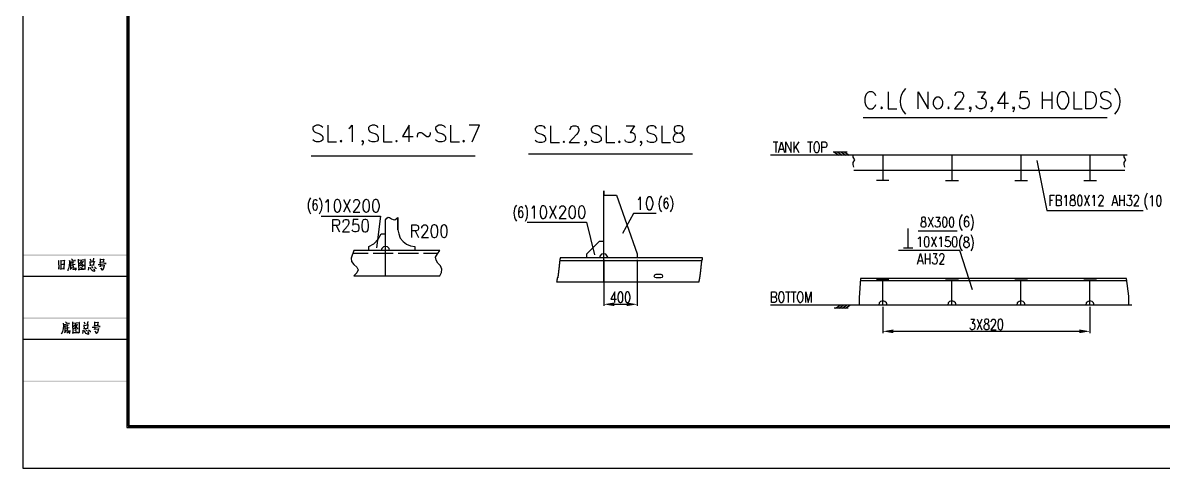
# Model space of a CAD drawing. Header units: millimetres. Extents: x 0.6 to 49, y 0.3 to 23.1.
# Drawn here: x 0.6 to 11.01, y 0.28 to 4.35 of the extents above; entities that cross this region are included whole.
import ezdxf

# ---------------------------------------------------------------- set-up
doc = ezdxf.new("R2010")
doc.units = ezdxf.units.MM
doc.layers.add('PDF_Geometry', color=7, linetype='Continuous')
doc.layers.add('PDF_Solid Fills', color=7, linetype='Continuous')

msp = doc.modelspace()

# ---------------------------------------------------------------- linework, layer by layer
at = {"layer": 'PDF_Geometry', "lineweight": 25}
for points in [[(0.603, 23.1), (0.603, 0.28), (49.049, 0.28), (49.049, 23.1)], [(1.553, 22.727), (1.553, 0.653), (48.676, 0.653), (48.676, 22.727)], [(10.079, 3.717), (10.066, 3.71), (10.053, 3.697), (10.046, 3.68), (10.039, 3.66), (10.039, 3.623), (10.046, 3.6), (10.053, 3.587), (10.066, 3.57), (10.079, 3.563), (10.106, 3.563), (10.119, 3.57), (10.133, 3.587), (10.139, 3.6), (10.146, 3.623), (10.146, 3.66), (10.139, 3.68), (10.133, 3.697), (10.119, 3.71), (10.106, 3.717)], [(10.303, 3.563), (10.303, 3.717), (10.349, 3.717), (10.369, 3.71), (10.383, 3.697), (10.389, 3.68), (10.396, 3.66), (10.396, 3.623), (10.389, 3.6), (10.383, 3.587), (10.369, 3.57), (10.349, 3.563)], [(8.439, 3.58), (8.433, 3.57), (8.439, 3.563), (8.446, 3.57)], [(9.049, 3.58), (9.043, 3.57), (9.049, 3.563), (9.056, 3.57)], [(6.573, 3.407), (6.553, 3.4), (6.546, 3.383), (6.546, 3.37), (6.553, 3.353), (6.566, 3.347), (6.593, 3.34), (6.613, 3.333), (6.626, 3.317), (6.633, 3.303), (6.633, 3.28), (6.626, 3.267), (6.619, 3.26), (6.599, 3.253), (6.573, 3.253), (6.553, 3.26), (6.546, 3.267), (6.539, 3.28), (6.539, 3.303), (6.546, 3.317), (6.559, 3.333), (6.579, 3.34), (6.606, 3.347), (6.619, 3.353), (6.626, 3.37), (6.626, 3.383), (6.619, 3.4), (6.599, 3.407)], [(3.506, 3.273), (3.499, 3.267), (3.506, 3.26), (3.513, 3.267)], [(4.013, 3.273), (4.006, 3.267), (4.013, 3.26), (4.019, 3.267)], [(4.626, 3.273), (4.619, 3.267), (4.626, 3.26), (4.633, 3.267)], [(5.539, 3.267), (5.533, 3.26), (5.539, 3.253), (5.546, 3.26)], [(6.046, 3.267), (6.039, 3.26), (6.046, 3.253), (6.053, 3.26)], [(7.839, 3.26), (7.833, 3.253), (7.826, 3.243), (7.823, 3.237), (7.819, 3.223), (7.819, 3.2), (7.823, 3.187), (7.826, 3.177), (7.833, 3.167), (7.839, 3.163), (7.853, 3.163), (7.859, 3.167), (7.866, 3.177), (7.869, 3.187), (7.873, 3.2), (7.873, 3.223), (7.869, 3.237), (7.866, 3.243), (7.859, 3.253), (7.853, 3.26)], [(3.469, 2.733), (3.456, 2.727), (3.446, 2.71), (3.443, 2.683), (3.443, 2.667), (3.446, 2.64), (3.456, 2.623), (3.469, 2.617), (3.476, 2.617), (3.489, 2.623), (3.499, 2.64), (3.503, 2.667), (3.503, 2.683), (3.499, 2.71), (3.489, 2.727), (3.476, 2.733)], [(3.733, 2.733), (3.719, 2.727), (3.709, 2.71), (3.706, 2.683), (3.706, 2.667), (3.709, 2.64), (3.719, 2.623), (3.733, 2.617), (3.739, 2.617), (3.753, 2.623), (3.763, 2.64), (3.766, 2.667), (3.766, 2.683), (3.763, 2.71), (3.753, 2.727), (3.739, 2.733)], [(3.819, 2.733), (3.806, 2.727), (3.796, 2.71), (3.793, 2.683), (3.793, 2.667), (3.796, 2.64), (3.806, 2.623), (3.819, 2.617), (3.829, 2.617), (3.843, 2.623), (3.849, 2.64), (3.856, 2.667), (3.856, 2.683), (3.849, 2.71), (3.843, 2.727), (3.829, 2.733)], [(6.316, 2.757), (6.303, 2.75), (6.296, 2.733), (6.289, 2.707), (6.289, 2.69), (6.296, 2.663), (6.303, 2.647), (6.316, 2.64), (6.326, 2.64), (6.339, 2.647), (6.346, 2.663), (6.353, 2.69), (6.353, 2.707), (6.346, 2.733), (6.339, 2.75), (6.326, 2.757)], [(10.176, 2.773), (10.166, 2.767), (10.163, 2.757), (10.163, 2.75), (10.166, 2.74), (10.173, 2.737), (10.186, 2.73), (10.196, 2.727), (10.203, 2.717), (10.206, 2.707), (10.206, 2.693), (10.203, 2.683), (10.199, 2.68), (10.189, 2.677), (10.176, 2.677), (10.166, 2.68), (10.163, 2.683), (10.159, 2.693), (10.159, 2.707), (10.163, 2.717), (10.169, 2.727), (10.179, 2.73), (10.193, 2.737), (10.199, 2.74), (10.203, 2.75), (10.203, 2.757), (10.199, 2.767), (10.189, 2.773)], [(10.243, 2.773), (10.236, 2.767), (10.229, 2.753), (10.226, 2.73), (10.226, 2.717), (10.229, 2.693), (10.236, 2.68), (10.243, 2.677), (10.249, 2.677), (10.259, 2.68), (10.266, 2.693), (10.269, 2.717), (10.269, 2.73), (10.266, 2.753), (10.259, 2.767), (10.249, 2.773)], [(10.966, 2.77), (10.956, 2.767), (10.949, 2.753), (10.946, 2.73), (10.946, 2.717), (10.949, 2.693), (10.956, 2.68), (10.966, 2.673), (10.973, 2.673), (10.979, 2.68), (10.986, 2.693), (10.989, 2.717), (10.989, 2.73), (10.986, 2.753), (10.979, 2.767), (10.973, 2.77)], [(5.346, 2.677), (5.336, 2.67), (5.326, 2.653), (5.323, 2.627), (5.323, 2.61), (5.326, 2.583), (5.336, 2.567), (5.346, 2.56), (5.356, 2.56), (5.369, 2.567), (5.379, 2.583), (5.383, 2.61), (5.383, 2.627), (5.379, 2.653), (5.369, 2.67), (5.356, 2.677)], [(5.613, 2.677), (5.599, 2.67), (5.589, 2.653), (5.586, 2.627), (5.586, 2.61), (5.589, 2.583), (5.599, 2.567), (5.613, 2.56), (5.619, 2.56), (5.633, 2.567), (5.643, 2.583), (5.646, 2.61), (5.646, 2.627), (5.643, 2.653), (5.633, 2.67), (5.619, 2.677)], [(5.699, 2.677), (5.686, 2.67), (5.676, 2.653), (5.673, 2.627), (5.673, 2.61), (5.676, 2.583), (5.686, 2.567), (5.699, 2.56), (5.706, 2.56), (5.719, 2.567), (5.729, 2.583), (5.733, 2.61), (5.733, 2.627), (5.729, 2.653), (5.719, 2.67), (5.706, 2.677)], [(3.723, 2.55), (3.709, 2.547), (3.699, 2.53), (3.696, 2.5), (3.696, 2.483), (3.699, 2.457), (3.709, 2.44), (3.723, 2.437), (3.733, 2.437), (3.746, 2.44), (3.753, 2.457), (3.756, 2.483), (3.756, 2.5), (3.753, 2.53), (3.746, 2.547), (3.733, 2.55)], [(4.353, 2.503), (4.339, 2.497), (4.333, 2.48), (4.326, 2.453), (4.326, 2.437), (4.333, 2.41), (4.339, 2.393), (4.353, 2.387), (4.363, 2.387), (4.376, 2.393), (4.386, 2.41), (4.389, 2.437), (4.389, 2.453), (4.386, 2.48), (4.376, 2.497), (4.363, 2.503)], [(4.443, 2.503), (4.429, 2.497), (4.419, 2.48), (4.416, 2.453), (4.416, 2.437), (4.419, 2.41), (4.429, 2.393), (4.443, 2.387), (4.449, 2.387), (4.463, 2.393), (4.473, 2.41), (4.476, 2.437), (4.476, 2.453), (4.473, 2.48), (4.463, 2.497), (4.449, 2.503)], [(8.816, 2.573), (8.806, 2.57), (8.803, 2.56), (8.803, 2.553), (8.806, 2.543), (8.813, 2.537), (8.826, 2.533), (8.833, 2.53), (8.839, 2.52), (8.843, 2.51), (8.843, 2.497), (8.839, 2.487), (8.836, 2.483), (8.829, 2.48), (8.816, 2.48), (8.806, 2.483), (8.803, 2.487), (8.799, 2.497), (8.799, 2.51), (8.803, 2.52), (8.809, 2.53), (8.819, 2.533), (8.833, 2.537), (8.836, 2.543), (8.839, 2.553), (8.839, 2.56), (8.836, 2.57), (8.829, 2.573)], [(9.009, 2.573), (8.999, 2.57), (8.996, 2.557), (8.993, 2.533), (8.993, 2.52), (8.996, 2.497), (8.999, 2.483), (9.009, 2.48), (9.016, 2.48), (9.026, 2.483), (9.033, 2.497), (9.036, 2.52), (9.036, 2.533), (9.033, 2.557), (9.026, 2.57), (9.016, 2.573)], [(9.076, 2.573), (9.066, 2.57), (9.059, 2.557), (9.056, 2.533), (9.056, 2.52), (9.059, 2.497), (9.066, 2.483), (9.076, 2.48), (9.079, 2.48), (9.089, 2.483), (9.096, 2.497), (9.099, 2.52), (9.099, 2.533), (9.096, 2.557), (9.089, 2.57), (9.079, 2.573)], [(8.846, 2.393), (8.836, 2.39), (8.829, 2.377), (8.826, 2.353), (8.826, 2.34), (8.829, 2.317), (8.836, 2.303), (8.846, 2.3), (8.853, 2.3), (8.863, 2.303), (8.869, 2.317), (8.873, 2.34), (8.873, 2.353), (8.869, 2.377), (8.863, 2.39), (8.853, 2.393)], [(9.103, 2.393), (9.093, 2.39), (9.086, 2.377), (9.083, 2.353), (9.083, 2.34), (9.086, 2.317), (9.093, 2.303), (9.103, 2.3), (9.109, 2.3), (9.119, 2.303), (9.126, 2.317), (9.129, 2.34), (9.129, 2.353), (9.126, 2.377), (9.119, 2.39), (9.109, 2.393)], [(9.206, 2.39), (9.196, 2.387), (9.193, 2.377), (9.193, 2.367), (9.196, 2.36), (9.203, 2.353), (9.216, 2.35), (9.226, 2.343), (9.233, 2.337), (9.236, 2.327), (9.236, 2.313), (9.233, 2.303), (9.229, 2.3), (9.219, 2.293), (9.206, 2.293), (9.196, 2.3), (9.193, 2.303), (9.189, 2.313), (9.189, 2.327), (9.193, 2.337), (9.199, 2.343), (9.209, 2.35), (9.223, 2.353), (9.229, 2.36), (9.233, 2.367), (9.233, 2.377), (9.229, 2.387), (9.219, 2.39)], [(4.409, 2.037), (4.423, 2.067), (4.426, 2.097), (4.413, 2.127), (4.389, 2.153), (4.373, 2.18), (4.369, 2.207), (4.386, 2.237), (4.409, 2.267), (3.623, 2.267), (3.599, 2.197), (3.603, 2.167), (3.623, 2.14), (3.649, 2.117), (3.663, 2.09), (3.649, 2.063), (3.623, 2.037)], [(5.473, 1.983), (6.773, 1.983), (6.773, 1.993), (6.776, 1.993), (6.776, 2.01), (6.779, 2.01), (6.779, 2.027), (6.783, 2.03), (6.783, 2.05), (6.786, 2.05), (6.786, 2.073), (6.789, 2.077), (6.789, 2.1), (6.793, 2.103), (6.793, 2.113), (6.793, 2.117), (6.793, 2.13), (6.796, 2.133), (6.796, 2.157), (6.799, 2.16), (6.799, 2.183), (6.803, 2.183), (6.803, 2.197), (6.803, 2.2), (5.506, 2.2), (5.506, 2.193), (5.503, 2.193), (5.503, 2.17), (5.499, 2.167), (5.499, 2.143), (5.496, 2.14), (5.496, 2.113), (5.493, 2.11), (5.493, 2.087), (5.489, 2.087), (5.489, 2.06), (5.486, 2.06), (5.486, 2.037), (5.483, 2.037), (5.483, 2.017), (5.479, 2.017), (5.479, 2.003), (5.476, 2), (5.476, 1.987)], [(6.423, 2.017), (6.383, 2.017), (6.369, 2.02), (6.363, 2.033), (6.369, 2.047), (6.383, 2.053), (6.423, 2.053), (6.436, 2.047), (6.439, 2.033), (6.436, 2.02)], [(6.053, 1.89), (6.043, 1.883), (6.036, 1.87), (6.033, 1.847), (6.033, 1.833), (6.036, 1.81), (6.043, 1.797), (6.053, 1.793), (6.059, 1.793), (6.069, 1.797), (6.076, 1.81), (6.079, 1.833), (6.079, 1.847), (6.076, 1.87), (6.069, 1.883), (6.059, 1.89)], [(6.116, 1.89), (6.109, 1.883), (6.103, 1.87), (6.099, 1.847), (6.099, 1.833), (6.103, 1.81), (6.109, 1.797), (6.116, 1.793), (6.123, 1.793), (6.133, 1.797), (6.139, 1.81), (6.143, 1.833), (6.143, 1.847), (6.139, 1.87), (6.133, 1.883), (6.123, 1.89)], [(7.516, 1.89), (7.509, 1.887), (7.503, 1.877), (7.503, 1.867), (7.499, 1.853), (7.499, 1.83), (7.503, 1.817), (7.503, 1.807), (7.509, 1.8), (7.516, 1.793), (7.529, 1.793), (7.536, 1.8), (7.543, 1.807), (7.546, 1.817), (7.549, 1.83), (7.549, 1.853), (7.546, 1.867), (7.543, 1.877), (7.536, 1.887), (7.529, 1.89)], [(7.689, 1.89), (7.683, 1.887), (7.676, 1.877), (7.673, 1.867), (7.669, 1.853), (7.669, 1.83), (7.673, 1.817), (7.676, 1.807), (7.683, 1.8), (7.689, 1.793), (7.703, 1.793), (7.709, 1.8), (7.716, 1.807), (7.719, 1.817), (7.723, 1.83), (7.723, 1.853), (7.719, 1.867), (7.716, 1.877), (7.709, 1.887), (7.703, 1.89)], [(9.389, 1.64), (9.379, 1.637), (9.376, 1.627), (9.376, 1.617), (9.379, 1.61), (9.386, 1.603), (9.399, 1.6), (9.409, 1.593), (9.416, 1.587), (9.416, 1.553), (9.413, 1.55), (9.403, 1.543), (9.389, 1.543), (9.379, 1.55), (9.376, 1.553), (9.373, 1.563), (9.373, 1.577), (9.376, 1.587), (9.383, 1.593), (9.393, 1.6), (9.406, 1.603), (9.413, 1.61), (9.416, 1.617), (9.416, 1.627), (9.413, 1.637), (9.403, 1.64)], [(9.519, 1.64), (9.509, 1.637), (9.503, 1.623), (9.499, 1.6), (9.499, 1.587), (9.503, 1.563), (9.509, 1.55), (9.519, 1.543), (9.526, 1.543), (9.536, 1.55), (9.543, 1.563), (9.546, 1.587), (9.546, 1.6), (9.543, 1.623), (9.536, 1.637), (9.526, 1.64)]]:
    msp.add_lwpolyline(points, close=True, dxfattribs=at)
for points in [[(48.666, 0.663), (48.666, 22.717), (1.563, 22.717), (1.563, 0.663), (48.676, 0.663)], [(48.659, 0.67), (48.659, 22.71), (1.569, 22.71), (1.569, 0.67), (48.676, 0.67)], [(8.386, 3.68), (8.379, 3.697), (8.366, 3.71), (8.353, 3.717), (8.326, 3.717), (8.313, 3.71), (8.299, 3.697), (8.293, 3.68), (8.286, 3.66), (8.286, 3.623), (8.293, 3.6), (8.299, 3.587), (8.313, 3.57), (8.326, 3.563), (8.353, 3.563), (8.366, 3.57), (8.379, 3.587), (8.386, 3.6)], [(8.499, 3.717), (8.499, 3.563), (8.576, 3.563)], [(8.773, 3.563), (8.773, 3.717), (8.863, 3.563), (8.863, 3.717)], [(9.109, 3.68), (9.109, 3.687), (9.116, 3.703), (9.119, 3.71), (9.133, 3.717), (9.159, 3.717), (9.173, 3.71), (9.179, 3.703), (9.186, 3.687), (9.186, 3.673), (9.179, 3.66), (9.166, 3.637), (9.103, 3.563), (9.193, 3.563)], [(9.313, 3.717), (9.386, 3.717), (9.346, 3.66), (9.366, 3.66), (9.379, 3.65), (9.386, 3.643), (9.393, 3.623), (9.393, 3.607), (9.386, 3.587), (9.373, 3.57), (9.353, 3.563), (9.333, 3.563), (9.313, 3.57), (9.306, 3.58), (9.299, 3.593)], [(9.563, 3.563), (9.563, 3.717), (9.496, 3.613), (9.596, 3.613)], [(9.773, 3.717), (9.706, 3.717), (9.699, 3.65), (9.706, 3.66), (9.726, 3.667), (9.746, 3.667), (9.766, 3.66), (9.779, 3.643), (9.786, 3.623), (9.786, 3.607), (9.779, 3.587), (9.766, 3.57), (9.746, 3.563), (9.726, 3.563), (9.706, 3.57), (9.699, 3.58), (9.693, 3.593)], [(9.903, 3.717), (9.903, 3.563)], [(9.903, 3.643), (9.993, 3.643)], [(9.993, 3.717), (9.993, 3.563)], [(10.193, 3.717), (10.193, 3.563), (10.269, 3.563)], [(10.529, 3.697), (10.516, 3.71), (10.496, 3.717), (10.469, 3.717), (10.449, 3.71), (10.436, 3.697), (10.436, 3.68), (10.443, 3.667), (10.449, 3.66), (10.463, 3.65), (10.503, 3.637), (10.516, 3.63), (10.523, 3.623), (10.529, 3.607), (10.529, 3.587), (10.516, 3.57), (10.496, 3.563), (10.469, 3.563), (10.449, 3.57), (10.436, 3.587)], [(9.253, 3.57), (9.246, 3.563), (9.239, 3.57), (9.246, 3.58), (9.253, 3.57), (9.253, 3.557), (9.246, 3.543), (9.239, 3.533)], [(9.449, 3.57), (9.443, 3.563), (9.436, 3.57), (9.443, 3.58), (9.449, 3.57), (9.449, 3.557), (9.443, 3.543), (9.436, 3.533)], [(9.649, 3.57), (9.643, 3.563), (9.636, 3.57), (9.643, 3.58), (9.649, 3.57), (9.649, 3.557), (9.643, 3.543), (9.636, 3.533)], [(8.269, 3.483), (10.496, 3.483)], [(3.339, 3.39), (3.326, 3.403), (3.306, 3.413), (3.283, 3.413), (3.263, 3.403), (3.249, 3.39), (3.249, 3.377), (3.256, 3.36), (3.263, 3.353), (3.276, 3.347), (3.313, 3.333), (3.326, 3.323), (3.333, 3.317), (3.339, 3.303), (3.339, 3.28), (3.326, 3.267), (3.306, 3.26), (3.283, 3.26), (3.263, 3.267), (3.249, 3.28)], [(3.386, 3.413), (3.386, 3.26), (3.466, 3.26)], [(3.576, 3.383), (3.589, 3.39), (3.609, 3.413), (3.609, 3.26)], [(3.846, 3.39), (3.836, 3.403), (3.816, 3.413), (3.789, 3.413), (3.769, 3.403), (3.756, 3.39), (3.756, 3.377), (3.763, 3.36), (3.769, 3.353), (3.783, 3.347), (3.823, 3.333), (3.836, 3.323), (3.839, 3.317), (3.846, 3.303), (3.846, 3.28), (3.836, 3.267), (3.816, 3.26), (3.789, 3.26), (3.769, 3.267), (3.756, 3.28)], [(3.893, 3.413), (3.893, 3.26), (3.973, 3.26)], [(4.129, 3.26), (4.129, 3.413), (4.066, 3.31), (4.163, 3.31)], [(4.203, 3.303), (4.203, 3.317), (4.209, 3.34), (4.223, 3.347), (4.236, 3.347), (4.249, 3.34), (4.276, 3.317), (4.289, 3.31), (4.303, 3.31), (4.316, 3.317), (4.323, 3.333), (4.323, 3.347)], [(4.459, 3.39), (4.446, 3.403), (4.426, 3.413), (4.399, 3.413), (4.383, 3.403), (4.369, 3.39), (4.369, 3.377), (4.376, 3.36), (4.383, 3.353), (4.393, 3.347), (4.433, 3.333), (4.446, 3.323), (4.453, 3.317), (4.459, 3.303), (4.459, 3.28), (4.446, 3.267), (4.426, 3.26), (4.399, 3.26), (4.383, 3.267), (4.369, 3.28)], [(4.506, 3.413), (4.506, 3.26), (4.586, 3.26)], [(4.703, 3.26), (4.769, 3.413), (4.676, 3.413)], [(5.373, 3.383), (5.359, 3.4), (5.339, 3.407), (5.313, 3.407), (5.293, 3.4), (5.279, 3.383), (5.279, 3.37), (5.286, 3.353), (5.293, 3.347), (5.306, 3.34), (5.346, 3.327), (5.359, 3.317), (5.366, 3.31), (5.373, 3.297), (5.373, 3.273), (5.359, 3.26), (5.339, 3.253), (5.313, 3.253), (5.293, 3.26), (5.279, 3.273)], [(5.419, 3.407), (5.419, 3.253), (5.499, 3.253)], [(5.596, 3.37), (5.596, 3.377), (5.603, 3.39), (5.609, 3.4), (5.623, 3.407), (5.649, 3.407), (5.663, 3.4), (5.669, 3.39), (5.676, 3.377), (5.676, 3.363), (5.669, 3.347), (5.656, 3.327), (5.589, 3.253), (5.683, 3.253)], [(5.879, 3.383), (5.866, 3.4), (5.846, 3.407), (5.823, 3.407), (5.803, 3.4), (5.789, 3.383), (5.789, 3.37), (5.796, 3.353), (5.803, 3.347), (5.816, 3.34), (5.853, 3.327), (5.866, 3.317), (5.873, 3.31), (5.879, 3.297), (5.879, 3.273), (5.866, 3.26), (5.846, 3.253), (5.823, 3.253), (5.803, 3.26), (5.789, 3.273)], [(5.926, 3.407), (5.926, 3.253), (6.006, 3.253)], [(6.109, 3.407), (6.183, 3.407), (6.143, 3.347), (6.163, 3.347), (6.176, 3.34), (6.183, 3.333), (6.189, 3.31), (6.189, 3.297), (6.183, 3.273), (6.169, 3.26), (6.149, 3.253), (6.129, 3.253), (6.109, 3.26), (6.103, 3.267), (6.096, 3.28)], [(6.386, 3.383), (6.373, 3.4), (6.356, 3.407), (6.329, 3.407), (6.309, 3.4), (6.296, 3.383), (6.296, 3.37), (6.303, 3.353), (6.309, 3.347), (6.323, 3.34), (6.363, 3.327), (6.373, 3.317), (6.379, 3.31), (6.386, 3.297), (6.386, 3.273), (6.373, 3.26), (6.356, 3.253), (6.329, 3.253), (6.309, 3.26), (6.296, 3.273)], [(6.433, 3.407), (6.433, 3.253), (6.513, 3.253)], [(3.709, 3.267), (3.703, 3.26), (3.696, 3.267), (3.703, 3.273), (3.709, 3.267), (3.709, 3.25), (3.703, 3.237), (3.696, 3.23)], [(5.743, 3.26), (5.736, 3.253), (5.729, 3.26), (5.736, 3.267), (5.743, 3.26), (5.743, 3.243), (5.736, 3.23), (5.729, 3.223)], [(6.249, 3.26), (6.243, 3.253), (6.236, 3.26), (6.243, 3.267), (6.249, 3.26), (6.249, 3.243), (6.243, 3.23), (6.236, 3.223)], [(7.449, 3.26), (7.493, 3.26)], [(7.473, 3.26), (7.473, 3.163)], [(7.499, 3.163), (7.526, 3.26), (7.553, 3.163)], [(7.566, 3.163), (7.566, 3.26), (7.613, 3.163), (7.613, 3.26)], [(7.639, 3.26), (7.639, 3.163)], [(7.683, 3.26), (7.639, 3.193)], [(7.763, 3.26), (7.809, 3.26)], [(7.786, 3.26), (7.786, 3.163)], [(7.893, 3.163), (7.893, 3.26), (7.923, 3.26), (7.933, 3.253), (7.936, 3.25), (7.939, 3.24), (7.939, 3.227), (7.936, 3.217), (7.933, 3.213), (7.923, 3.21), (7.893, 3.21)], [(3.233, 3.133), (4.729, 3.133)], [(5.216, 3.15), (6.713, 3.15)], [(10.679, 3.137), (8.143, 3.137), (7.426, 3.137)], [(7.509, 3.193), (7.543, 3.193)], [(7.653, 3.217), (7.683, 3.163)], [(8.123, 3.167), (7.996, 3.167)], [(8.009, 3.167), (8.049, 3.137)], [(8.039, 3.167), (8.079, 3.137)], [(8.073, 3.167), (8.113, 3.137)], [(8.103, 3.167), (8.143, 3.137)], [(8.186, 3.03), (8.179, 3.053), (8.179, 3.073), (8.193, 3.097), (8.179, 3.12), (8.179, 3.137)], [(8.449, 3.137), (8.449, 2.907)], [(9.079, 3.137), (9.079, 2.907)], [(9.709, 3.137), (9.709, 2.907)], [(10.339, 3.137), (10.339, 2.907)], [(10.659, 3.03), (10.653, 3.053), (10.653, 3.073), (10.666, 3.097), (10.653, 3.12), (10.653, 3.137)], [(9.856, 3.09), (9.946, 2.633), (10.826, 2.633)], [(10.659, 3), (8.186, 3)], [(5.903, 1.983), (5.903, 2.813), (5.903, 2.773), (6.019, 2.773), (6.209, 2.237), (6.209, 2.2)], [(8.506, 2.907), (8.393, 2.907)], [(9.023, 2.907), (9.139, 2.907)], [(9.653, 2.907), (9.769, 2.907)], [(10.283, 2.907), (10.399, 2.907)], [(3.289, 2.717), (3.286, 2.727), (3.276, 2.73), (3.269, 2.73), (3.259, 2.727), (3.253, 2.713), (3.249, 2.69), (3.249, 2.667), (3.253, 2.65), (3.259, 2.64), (3.269, 2.637), (3.273, 2.637), (3.283, 2.64), (3.289, 2.65), (3.293, 2.663), (3.293, 2.667), (3.289, 2.68), (3.283, 2.69), (3.273, 2.693), (3.269, 2.693), (3.259, 2.69), (3.253, 2.68), (3.249, 2.667)], [(3.366, 2.71), (3.376, 2.717), (3.389, 2.733), (3.389, 2.617)], [(3.529, 2.733), (3.589, 2.617)], [(3.589, 2.733), (3.529, 2.617)], [(3.623, 2.707), (3.623, 2.71), (3.626, 2.723), (3.629, 2.727), (3.639, 2.733), (3.656, 2.733), (3.666, 2.727), (3.669, 2.723), (3.676, 2.71), (3.676, 2.7), (3.669, 2.69), (3.663, 2.673), (3.616, 2.617), (3.679, 2.617)], [(6.216, 2.733), (6.226, 2.74), (6.236, 2.757), (6.236, 2.64)], [(6.489, 2.733), (6.489, 2.743), (6.479, 2.747), (6.473, 2.747), (6.463, 2.743), (6.456, 2.73), (6.453, 2.707), (6.453, 2.683), (6.456, 2.667), (6.463, 2.657), (6.473, 2.653), (6.476, 2.653), (6.486, 2.657), (6.489, 2.667), (6.493, 2.68), (6.493, 2.683), (6.489, 2.697), (6.486, 2.707), (6.476, 2.713), (6.473, 2.713), (6.463, 2.707), (6.456, 2.697), (6.453, 2.683)], [(9.976, 2.677), (9.976, 2.773), (10.016, 2.773)], [(9.976, 2.727), (9.999, 2.727)], [(10.063, 2.727), (10.073, 2.72), (10.076, 2.717), (10.076, 2.683), (10.073, 2.68), (10.063, 2.677), (10.033, 2.677), (10.033, 2.773), (10.063, 2.773), (10.073, 2.767), (10.076, 2.763), (10.076, 2.737), (10.073, 2.73), (10.063, 2.727), (10.033, 2.727)], [(10.106, 2.753), (10.113, 2.757), (10.123, 2.773), (10.123, 2.677)], [(10.289, 2.773), (10.333, 2.677)], [(10.333, 2.773), (10.289, 2.677)], [(10.363, 2.753), (10.369, 2.757), (10.379, 2.773), (10.379, 2.677)], [(10.419, 2.75), (10.419, 2.753), (10.423, 2.763), (10.426, 2.767), (10.433, 2.773), (10.446, 2.773), (10.453, 2.767), (10.456, 2.763), (10.459, 2.753), (10.459, 2.743), (10.456, 2.737), (10.449, 2.72), (10.416, 2.677), (10.463, 2.677)], [(10.543, 2.677), (10.566, 2.773), (10.593, 2.677)], [(10.553, 2.707), (10.583, 2.707)], [(10.609, 2.773), (10.609, 2.677)], [(10.609, 2.727), (10.653, 2.727)], [(10.653, 2.773), (10.653, 2.677)], [(10.683, 2.773), (10.719, 2.773), (10.699, 2.737), (10.709, 2.737), (10.716, 2.73), (10.719, 2.727), (10.723, 2.713), (10.723, 2.703), (10.719, 2.69), (10.713, 2.68), (10.703, 2.677), (10.693, 2.677), (10.683, 2.68), (10.679, 2.683), (10.676, 2.693)], [(10.743, 2.75), (10.743, 2.753), (10.746, 2.763), (10.749, 2.767), (10.756, 2.773), (10.769, 2.773), (10.776, 2.767), (10.779, 2.763), (10.783, 2.753), (10.783, 2.743), (10.779, 2.737), (10.773, 2.72), (10.739, 2.677), (10.786, 2.677)], [(10.889, 2.753), (10.896, 2.757), (10.906, 2.77), (10.906, 2.673)], [(5.166, 2.65), (5.163, 2.66), (5.153, 2.667), (5.146, 2.667), (5.136, 2.66), (5.129, 2.647), (5.126, 2.623), (5.126, 2.6), (5.129, 2.583), (5.136, 2.573), (5.146, 2.57), (5.149, 2.57), (5.159, 2.573), (5.166, 2.583), (5.169, 2.597), (5.169, 2.6), (5.166, 2.613), (5.159, 2.623), (5.149, 2.63), (5.146, 2.63), (5.136, 2.623), (5.129, 2.613), (5.126, 2.6)], [(5.246, 2.653), (5.256, 2.66), (5.269, 2.677), (5.269, 2.56)], [(5.409, 2.677), (5.469, 2.56)], [(5.469, 2.677), (5.409, 2.56)], [(5.503, 2.65), (5.503, 2.653), (5.506, 2.667), (5.509, 2.67), (5.519, 2.677), (5.536, 2.677), (5.546, 2.67), (5.549, 2.667), (5.553, 2.653), (5.553, 2.643), (5.549, 2.633), (5.539, 2.617), (5.496, 2.56), (5.559, 2.56)], [(6.383, 2.607), (6.176, 2.607), (6.073, 2.423)], [(3.326, 2.583), (3.866, 2.583), (3.829, 2.293)], [(3.433, 2.437), (3.433, 2.55), (3.473, 2.55), (3.486, 2.547), (3.489, 2.54), (3.493, 2.53), (3.493, 2.517), (3.489, 2.507), (3.486, 2.5), (3.473, 2.497), (3.433, 2.497)], [(3.526, 2.523), (3.526, 2.53), (3.529, 2.54), (3.533, 2.547), (3.543, 2.55), (3.559, 2.55), (3.569, 2.547), (3.573, 2.54), (3.576, 2.53), (3.576, 2.517), (3.573, 2.507), (3.566, 2.49), (3.519, 2.437), (3.583, 2.437)], [(3.663, 2.55), (3.616, 2.55), (3.613, 2.5), (3.616, 2.507), (3.629, 2.513), (3.643, 2.513), (3.656, 2.507), (3.666, 2.497), (3.669, 2.48), (3.669, 2.467), (3.666, 2.453), (3.656, 2.44), (3.643, 2.437), (3.629, 2.437), (3.616, 2.44), (3.613, 2.447), (3.609, 2.457)], [(3.913, 2.037), (3.913, 2.547), (3.923, 2.563), (3.936, 2.573), (3.949, 2.57), (3.966, 2.557), (3.983, 2.55), (3.996, 2.547), (4.026, 2.57), (4.026, 2.457), (4.033, 2.42), (4.046, 2.38), (4.073, 2.35), (4.103, 2.327), (4.139, 2.31), (4.179, 2.303), (4.179, 2.267)], [(4.026, 2.457), (4.026, 2.57)], [(4.153, 2.387), (4.153, 2.503), (4.193, 2.503), (4.206, 2.497), (4.209, 2.49), (4.213, 2.48), (4.213, 2.47), (4.209, 2.457), (4.206, 2.453), (4.193, 2.447), (4.153, 2.447)], [(4.243, 2.473), (4.243, 2.48), (4.249, 2.49), (4.253, 2.497), (4.263, 2.503), (4.279, 2.503), (4.289, 2.497), (4.293, 2.49), (4.296, 2.48), (4.296, 2.47), (4.293, 2.457), (4.283, 2.44), (4.239, 2.387), (4.303, 2.387)], [(5.206, 2.527), (5.746, 2.527), (5.819, 2.227)], [(8.863, 2.573), (8.909, 2.48)], [(8.909, 2.573), (8.863, 2.48)], [(8.933, 2.573), (8.969, 2.573), (8.949, 2.537), (8.959, 2.537), (8.966, 2.533), (8.969, 2.53), (8.973, 2.517), (8.973, 2.507), (8.969, 2.493), (8.963, 2.483), (8.953, 2.48), (8.943, 2.48), (8.933, 2.483), (8.929, 2.487), (8.926, 2.497)], [(9.233, 2.563), (9.229, 2.573), (9.219, 2.577), (9.213, 2.577), (9.203, 2.573), (9.196, 2.56), (9.193, 2.537), (9.193, 2.513), (9.196, 2.497), (9.203, 2.487), (9.213, 2.483), (9.216, 2.483), (9.226, 2.487), (9.233, 2.497), (9.236, 2.51), (9.236, 2.513), (9.233, 2.527), (9.226, 2.537), (9.216, 2.54), (9.213, 2.54), (9.203, 2.537), (9.196, 2.527), (9.193, 2.513)], [(3.463, 2.497), (3.493, 2.437)], [(3.759, 2.267), (3.759, 2.303), (3.806, 2.33), (3.846, 2.37), (3.873, 2.42), (3.913, 2.42)], [(4.183, 2.447), (4.213, 2.387)], [(8.679, 2.47), (8.679, 2.293)], [(8.773, 2.447), (9.129, 2.447)], [(8.773, 2.377), (8.779, 2.38), (8.789, 2.393), (8.789, 2.3)], [(8.893, 2.393), (8.936, 2.3)], [(8.936, 2.393), (8.893, 2.3)], [(8.966, 2.377), (8.973, 2.38), (8.983, 2.393), (8.983, 2.3)], [(9.059, 2.393), (9.026, 2.393), (9.023, 2.353), (9.026, 2.357), (9.036, 2.363), (9.046, 2.363), (9.056, 2.357), (9.063, 2.35), (9.066, 2.337), (9.066, 2.327), (9.063, 2.313), (9.056, 2.303), (9.046, 2.3), (9.036, 2.3), (9.026, 2.303), (9.023, 2.307), (9.019, 2.317)], [(3.949, 2.267), (3.946, 2.287), (3.929, 2.3), (3.913, 2.303), (3.893, 2.3), (3.879, 2.287), (3.873, 2.267)], [(5.749, 2.2), (5.749, 2.237), (5.866, 2.353), (5.903, 2.353)], [(8.639, 2.293), (8.723, 2.293)], [(1.046, 2.193), (1.053, 2.187), (1.056, 2.183), (1.056, 2.18)], [(1.109, 2.19), (1.109, 2.18), (1.113, 2.087), (1.113, 2.097), (1.163, 2.097), (1.153, 2.097)], [(1.113, 2.18), (1.173, 2.187), (1.169, 2.187), (1.169, 2.18), (1.169, 2.097), (1.166, 2.09), (1.163, 2.097)], [(1.213, 2.19), (1.223, 2.177), (1.226, 2.17)], [(1.249, 2.197), (1.249, 2.19), (1.239, 2.16)], [(1.309, 2.193), (1.309, 2.15), (1.309, 2.16), (1.346, 2.163), (1.339, 2.163), (1.343, 2.187), (1.343, 2.19), (1.343, 2.187), (1.339, 2.187), (1.309, 2.183)], [(3.623, 2.243), (3.753, 2.243)], [(3.799, 2.243), (3.983, 2.243)], [(4.029, 2.243), (4.213, 2.243)], [(4.259, 2.243), (4.389, 2.243)], [(5.943, 2.2), (5.936, 2.217), (5.923, 2.233), (5.903, 2.237), (5.883, 2.233), (5.869, 2.217), (5.866, 2.2)], [(9.269, 1.91), (9.153, 2.267), (8.593, 2.267)], [(8.766, 2.143), (8.793, 2.24), (8.819, 2.143)], [(8.836, 2.24), (8.836, 2.143)], [(8.836, 2.193), (8.879, 2.193)], [(8.879, 2.24), (8.879, 2.143)], [(8.909, 2.24), (8.943, 2.24), (8.923, 2.203), (8.933, 2.203), (8.939, 2.197), (8.943, 2.193), (8.946, 2.18), (8.946, 2.17), (8.943, 2.157), (8.936, 2.147), (8.926, 2.143), (8.919, 2.143), (8.909, 2.147), (8.906, 2.153), (8.903, 2.16)], [(8.969, 2.217), (8.969, 2.22), (8.973, 2.23), (8.976, 2.233), (8.983, 2.24), (8.996, 2.24), (8.999, 2.233), (9.003, 2.23), (9.006, 2.22), (9.006, 2.21), (9.003, 2.203), (8.999, 2.19), (8.966, 2.143), (9.009, 2.143)], [(0.929, 2.177), (0.933, 2.173), (0.929, 2.173), (0.933, 2.097), (0.933, 2.113)], [(0.946, 2.18), (0.949, 2.17), (0.949, 2.093), (0.949, 2.1), (0.976, 2.103), (0.973, 2.107), (0.969, 2.103), (0.976, 2.103), (0.979, 2.097), (0.979, 2.117), (0.983, 2.147), (0.983, 2.18), (0.983, 2.177), (0.949, 2.17)], [(0.949, 2.14), (0.973, 2.143), (0.966, 2.14)], [(1.026, 2.18), (1.029, 2.17), (1.029, 2.147), (1.026, 2.137), (1.026, 2.127), (1.023, 2.117), (1.019, 2.103), (1.016, 2.097), (1.013, 2.09), (1.013, 2.083)], [(1.029, 2.17), (1.083, 2.177), (1.073, 2.177)], [(1.039, 2.16), (1.039, 2.097), (1.036, 2.093), (1.056, 2.117)], [(1.069, 2.163), (1.066, 2.16), (1.056, 2.157), (1.039, 2.15)], [(1.079, 2.14), (1.039, 2.13)], [(1.056, 2.157), (1.059, 2.14), (1.059, 2.13), (1.063, 2.123), (1.066, 2.117), (1.069, 2.11), (1.069, 2.103), (1.076, 2.097), (1.079, 2.093), (1.083, 2.09), (1.086, 2.09), (1.086, 2.11), (1.086, 2.09)], [(1.056, 2.103), (1.059, 2.097), (1.063, 2.097), (1.063, 2.09)], [(1.136, 2.18), (1.136, 2.173), (1.129, 2.16), (1.119, 2.15), (1.116, 2.147)], [(1.133, 2.167), (1.136, 2.163), (1.156, 2.167), (1.153, 2.17), (1.143, 2.153), (1.136, 2.143), (1.129, 2.137), (1.123, 2.13), (1.116, 2.127)], [(1.129, 2.157), (1.133, 2.157), (1.156, 2.13), (1.163, 2.13), (1.156, 2.133), (1.153, 2.137)], [(1.129, 2.117), (1.139, 2.11), (1.146, 2.107)], [(1.133, 2.133), (1.143, 2.127), (1.146, 2.12)], [(1.203, 2.117), (1.203, 2.097), (1.199, 2.09), (1.199, 2.087)], [(1.213, 2.167), (1.213, 2.157), (1.216, 2.137), (1.216, 2.127), (1.216, 2.133), (1.239, 2.137), (1.253, 2.137), (1.249, 2.137), (1.256, 2.167), (1.256, 2.163), (1.249, 2.163), (1.213, 2.157)], [(1.213, 2.117), (1.216, 2.11), (1.219, 2.103), (1.226, 2.097), (1.229, 2.09), (1.236, 2.087), (1.243, 2.083), (1.253, 2.08), (1.256, 2.08), (1.253, 2.1), (1.256, 2.08)], [(1.229, 2.123), (1.236, 2.113), (1.239, 2.113), (1.239, 2.11)], [(1.256, 2.12), (1.266, 2.11), (1.269, 2.107), (1.269, 2.1)], [(1.289, 2.14), (1.299, 2.14), (1.316, 2.143), (1.363, 2.15), (1.349, 2.15)], [(1.316, 2.143), (1.309, 2.12), (1.309, 2.127), (1.349, 2.13), (1.346, 2.133), (1.346, 2.13), (1.343, 2.117), (1.339, 2.107), (1.336, 2.097), (1.333, 2.09), (1.329, 2.087), (1.316, 2.107), (1.329, 2.087)], [(5.503, 2.177), (6.799, 2.177)], [(5.903, 2.183), (5.903, 1.763)], [(6.209, 2.183), (6.209, 1.763)], [(8.776, 2.173), (8.809, 2.173)], [(0.603, 2.033), (1.563, 2.033)], [(10.693, 1.77), (10.693, 1.85), (10.673, 2.013), (8.246, 2.013), (8.233, 1.837), (8.233, 1.77)], [(10.673, 1.99), (8.246, 1.99)], [(8.506, 2), (8.393, 2)], [(8.449, 1.77), (8.449, 2)], [(9.023, 2), (9.139, 2)], [(9.079, 1.77), (9.079, 2)], [(9.653, 2), (9.769, 2)], [(9.709, 1.77), (9.709, 2)], [(10.283, 2), (10.399, 2)], [(10.339, 1.77), (10.339, 2)], [(6.003, 1.793), (6.003, 1.89), (5.969, 1.823), (6.019, 1.823)], [(7.463, 1.843), (7.473, 1.84), (7.476, 1.837), (7.479, 1.827), (7.479, 1.813), (7.476, 1.803), (7.473, 1.8), (7.463, 1.793), (7.433, 1.793), (7.433, 1.89), (7.463, 1.89), (7.473, 1.887), (7.476, 1.88), (7.479, 1.873), (7.479, 1.863), (7.476, 1.853), (7.473, 1.85), (7.463, 1.843), (7.433, 1.843)], [(7.563, 1.89), (7.606, 1.89)], [(7.586, 1.89), (7.586, 1.793)], [(7.613, 1.89), (7.659, 1.89)], [(7.636, 1.89), (7.636, 1.793)], [(7.746, 1.793), (7.746, 1.89), (7.769, 1.793), (7.796, 1.89), (7.796, 1.793)], [(5.999, 1.777), (6.113, 1.777)], [(10.723, 1.77), (8.206, 1.77), (7.426, 1.77)], [(8.019, 1.74), (8.059, 1.77)], [(8.049, 1.74), (8.089, 1.77)], [(8.079, 1.74), (8.119, 1.77)], [(8.109, 1.74), (8.149, 1.77)], [(8.489, 1.77), (8.483, 1.79), (8.469, 1.803), (8.449, 1.807), (8.429, 1.803), (8.416, 1.79), (8.413, 1.77)], [(9.119, 1.77), (9.113, 1.79), (9.099, 1.803), (9.079, 1.807), (9.059, 1.803), (9.046, 1.79), (9.043, 1.77)], [(9.749, 1.77), (9.743, 1.79), (9.729, 1.803), (9.709, 1.807), (9.693, 1.803), (9.676, 1.79), (9.673, 1.77)], [(10.379, 1.77), (10.373, 1.79), (10.359, 1.803), (10.339, 1.807), (10.323, 1.803), (10.306, 1.79), (10.303, 1.77)], [(8.133, 1.74), (8.006, 1.74)], [(8.449, 1.753), (8.449, 1.513)], [(10.339, 1.753), (10.339, 1.513)], [(0.976, 1.593), (1.029, 1.6), (1.019, 1.6)], [(0.986, 1.583), (0.986, 1.52), (0.983, 1.517), (1.003, 1.54)], [(1.016, 1.587), (1.013, 1.583), (1.003, 1.58), (0.986, 1.573)], [(1.026, 1.563), (0.986, 1.557)], [(0.993, 1.617), (0.999, 1.61), (1.003, 1.607), (1.003, 1.603)], [(1.003, 1.58), (1.006, 1.567), (1.006, 1.557), (1.009, 1.547), (1.013, 1.54), (1.013, 1.533), (1.016, 1.527), (1.023, 1.52), (1.026, 1.517), (1.029, 1.513), (1.033, 1.513), (1.033, 1.537), (1.029, 1.513)], [(1.056, 1.617), (1.056, 1.603), (1.059, 1.51), (1.059, 1.52), (1.109, 1.52), (1.099, 1.52)], [(1.059, 1.603), (1.119, 1.61), (1.116, 1.61), (1.116, 1.603), (1.116, 1.52), (1.113, 1.513), (1.109, 1.52)], [(1.083, 1.603), (1.083, 1.597), (1.076, 1.583), (1.066, 1.573), (1.063, 1.57)], [(1.079, 1.59), (1.079, 1.587), (1.103, 1.59), (1.099, 1.593), (1.089, 1.577), (1.083, 1.567), (1.076, 1.56), (1.069, 1.553), (1.063, 1.55)], [(1.076, 1.58), (1.079, 1.58), (1.103, 1.557), (1.109, 1.557), (1.103, 1.557), (1.099, 1.56)], [(1.159, 1.613), (1.169, 1.6), (1.173, 1.597)], [(1.159, 1.59), (1.159, 1.58), (1.163, 1.56), (1.163, 1.55), (1.159, 1.557), (1.186, 1.56), (1.199, 1.56), (1.196, 1.56), (1.199, 1.59), (1.203, 1.587), (1.196, 1.587), (1.159, 1.58)], [(1.196, 1.62), (1.196, 1.617), (1.186, 1.583)], [(1.236, 1.567), (1.263, 1.567), (1.309, 1.573), (1.296, 1.573)], [(1.256, 1.617), (1.256, 1.577), (1.256, 1.583), (1.293, 1.587), (1.286, 1.587), (1.289, 1.61), (1.289, 1.613), (1.289, 1.61), (1.286, 1.61), (1.256, 1.607)], [(1.263, 1.567), (1.256, 1.547), (1.256, 1.55), (1.296, 1.553), (1.293, 1.557), (1.293, 1.553), (1.289, 1.54), (1.286, 1.53), (1.283, 1.52), (1.279, 1.513), (1.276, 1.51), (1.263, 1.53), (1.276, 1.51)], [(9.253, 1.64), (9.286, 1.64), (9.266, 1.603), (9.276, 1.603), (9.283, 1.6), (9.286, 1.593), (9.289, 1.58), (9.289, 1.573), (9.286, 1.557), (9.279, 1.55), (9.269, 1.543), (9.259, 1.543), (9.253, 1.55), (9.249, 1.553), (9.246, 1.563)], [(9.309, 1.64), (9.353, 1.543)], [(9.353, 1.64), (9.309, 1.543)], [(9.439, 1.617), (9.439, 1.623), (9.443, 1.63), (9.446, 1.637), (9.453, 1.64), (9.466, 1.64), (9.473, 1.637), (9.476, 1.63), (9.479, 1.623), (9.479, 1.613), (9.476, 1.603), (9.469, 1.59), (9.436, 1.543), (9.483, 1.543)], [(1.003, 1.527), (1.006, 1.52), (1.009, 1.513)], [(1.076, 1.54), (1.086, 1.533), (1.093, 1.53)], [(1.079, 1.557), (1.089, 1.55), (1.093, 1.547)], [(1.149, 1.54), (1.149, 1.52), (1.146, 1.513), (1.146, 1.51)], [(1.159, 1.54), (1.163, 1.533), (1.166, 1.527), (1.173, 1.52), (1.176, 1.513), (1.183, 1.51), (1.189, 1.507), (1.199, 1.503), (1.203, 1.503), (1.199, 1.527), (1.203, 1.503)], [(1.176, 1.547), (1.183, 1.537), (1.186, 1.537), (1.186, 1.533)], [(1.203, 1.543), (1.213, 1.533), (1.216, 1.53), (1.216, 1.523)], [(8.546, 1.53), (10.243, 1.53)], [(0.603, 1.457), (1.563, 1.457)]]:
    msp.add_lwpolyline(points, dxfattribs=at)
for centre, radius, start, end in [((8.777, 3.63), 0.168, 135.9486, 224.0514), ((10.446, 3.63), 0.168, 315.9486, 44.0514), ((3.348, 2.677), 0.142, 148.9787, 211.0213), ((3.208, 2.677), 0.125, 324.1329, 35.8671), ((6.531, 2.693), 0.125, 144.1329, 215.8671), ((6.411, 2.693), 0.125, 324.1329, 35.8671), ((10.965, 2.717), 0.126, 144.4497, 215.5503), ((5.208, 2.61), 0.125, 144.1329, 215.8671), ((5.067, 2.61), 0.142, 328.9787, 31.0213), ((9.274, 2.523), 0.125, 144.1329, 215.8671), ((9.134, 2.523), 0.142, 328.9787, 31.0213), ((9.275, 2.337), 0.126, 144.4497, 215.5503), ((9.133, 2.337), 0.143, 329.2645, 30.7355), ((0.839, 1.577), 0.137, 329.1801, 11.2551)]:
    msp.add_arc(centre, radius, start, end, dxfattribs=at)
msp.add_ellipse((8.953, 3.615), major_axis=(0, 0.0531), ratio=0.826453, start_param=0.229907, end_param=6.513092, dxfattribs=at)
at = {"layer": 'PDF_Solid Fills', "lineweight": 25, "transparency": 33554559}
for points in [[(0.603, 2.233), (0.603, 2.217), (1.563, 2.233)], [(0.603, 2.217), (1.563, 2.233), (1.563, 2.217)], [(5.999, 1.793), (5.999, 1.76), (5.903, 1.777)], [(6.113, 1.793), (6.113, 1.76), (6.209, 1.777)], [(0.603, 1.657), (0.603, 1.643), (1.563, 1.657)], [(0.603, 1.643), (1.563, 1.657), (1.563, 1.643)], [(8.546, 1.547), (8.546, 1.513), (8.449, 1.53)], [(10.243, 1.547), (10.243, 1.513), (10.339, 1.53)], [(0.603, 1.08), (0.603, 1.067), (1.563, 1.08)], [(0.603, 1.067), (1.563, 1.08), (1.563, 1.067)]]:
    msp.add_solid(points, dxfattribs=at)

doc.saveas('drawing.dxf')
